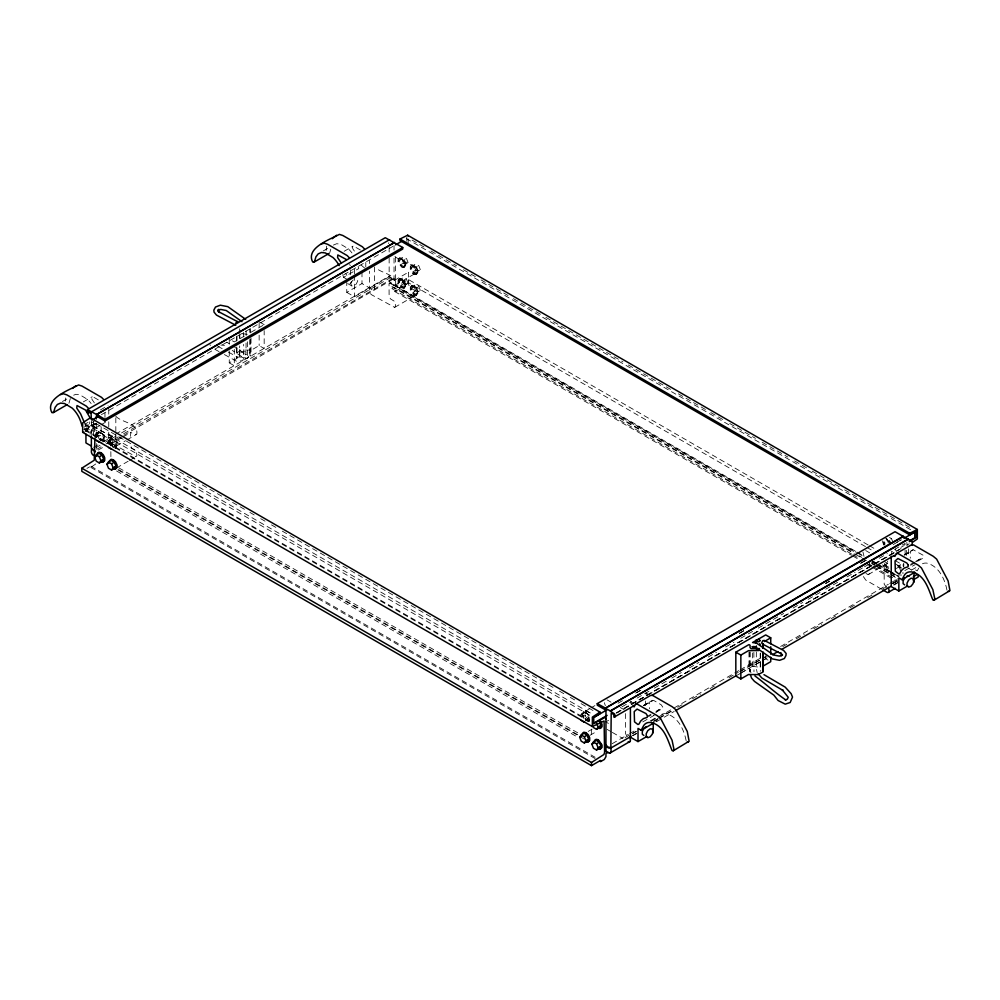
<?xml version="1.0" encoding="UTF-8"?>
<svg xmlns="http://www.w3.org/2000/svg" width="1000" height="1000" viewBox="0 0 1000 1000"><rect width="100%" height="100%" fill="white"/><g stroke="black" fill="none" stroke-linecap="round" stroke-linejoin="round"><path stroke-width="0.75" stroke-dasharray="5 3.75" d="M625.525 713.6L625.525 733.512L626.65 735.875M903.725 566.763L903.725 563.7L903.725 566.812M756.338 651.938L756.312 668.425L757.175 672.625M760.3 653L760.788 670.738M246.075 342.975L246.012 353.363L245.075 354.775L247.213 354.475L245.113 354.012L234.737 347.287M246.112 335.562L246.137 331.112M250.125 339.05L250.037 354.475L247.075 358.625L243.863 357.938L232.237 350.4M250.162 332.875L250.188 328.25M591.325 734.125L591.388 729.05M251.025 338.212L251.025 356.1L249.925 355.462L249.975 353.15L248.962 352L242.325 351.688L239.788 353.15M751.038 672.537L750.025 671.375L750.075 669.062L748.975 668.438L742.4 672.225M65.6 397.95L65.263 401.087M326.625 246.175L326.087 250.5M656.075 712.25L662.412 708.587L662.75 707.062L661.175 704.762L653.55 700.362L643.425 705.438M910.562 565.325L923.238 558.013L922.987 555.138L913.125 549.738L904.25 554.862M86.388 431.012L89.025 426.35L91.4 425.45L96.875 428.95L96.875 431.737L95.312 434.775M90.025 434.3L90.85 431.2L92.938 428.6L95.312 427.713M351.388 281.65L350.838 283.725L351.662 285.863L353.762 286.05L356.138 284.188L357.688 281.163L357.688 278.375M68.95 403.25L70.325 398.575M329.762 252.675L330.8 249.163M652.3 700.312L649.688 701.963L649.425 708.8M913.125 549.738L910.512 551.375L910.25 558.212M123.75 435.288L394.038 278.625L393.225 279.7L389.15 276.212L103.5 441.125M388.8 242.725L388.612 243.675M91.4 432.512L92.963 429.487L92.963 426.7L91.4 425.45M353.263 279.913L349.85 283.788M657.825 718.763L656.425 721.475L653.238 719.625L650.7 721.1M918.65 568.175L917.237 570.887L914.05 569.05M115.825 434.65L115.525 440.087L113.537 439.725L111.112 437.337L110.938 440.425A3.075 1.775 60 0 0 113.112 444.188L136 456.712L136.95 455.513L136.2 450.863L131.812 448.212L130.463 445.462M393.725 279.475L391.737 279.1L389.325 276.712L389.15 279.8A3.075 1.775 60 0 0 391.325 283.562L414.212 296.087L415.163 294.887L414.412 290.25L410.025 287.587L408.675 284.837L408.6 272.25L414.212 274.062L415.025 273.363C416.8 262.35 399.4 261.837 394.038 255.637L394.038 285.45L856.413 552.388M99.075 432.612L96.25 434.263L94.7 436.463L97.513 434.825L99.075 432.612L102.175 434.412L103.725 438.413L102.175 440.625L99.075 438.825L97.513 434.825M111.3 439.675L108.475 441.312L106.925 443.525L109.75 441.887L111.3 439.675L114.4 441.475L115.95 445.475L114.4 447.675L111.3 445.887L109.75 441.887M399.1 260.712L400.65 258.5L403.475 256.887L406.575 258.675L408.125 262.675L406.575 264.887L403.75 266.512L400.65 264.713L399.1 260.712L401.912 259.1L403.475 256.887M403.75 266.512L405.3 264.3L408.125 262.675M399.1 281.425L400.65 279.212L403.475 277.587L406.575 279.387L408.125 283.387L406.575 285.6L403.75 287.213L400.65 285.425L399.1 281.425L401.912 279.8L403.475 277.587M411.325 267.775L412.875 265.562L415.7 263.938L418.8 265.738L420.35 269.738L418.8 271.95L415.975 273.562L412.875 271.775L411.325 267.775L414.15 266.15L415.7 263.938M403.75 287.213L405.3 285L408.125 283.387M415.975 273.562L417.537 271.363L420.35 269.738M411.325 288.475L412.875 286.262L415.7 284.65L418.8 286.438L420.35 290.45L418.8 292.65L415.975 294.275L412.875 292.475L411.325 288.475L414.15 286.863L415.7 284.65M415.975 294.275L417.537 292.062L420.35 290.45M584.038 712.613L581.213 714.25L579.663 716.462L582.487 714.825L584.038 712.613L587.15 714.4L588.7 718.413L587.15 720.612L584.038 718.825L582.487 714.825M896.287 568.475L899.112 566.85L900.662 564.65L903.775 566.438M229.262 350.938L229.262 362.85L236.912 358.438L236.725 352.987L240.963 350.163L251.488 350.025L259.15 345.6L264.175 348.5L264.175 330.625M374.475 266.938L374.475 289.913L373.35 290.975L369.762 288L369.588 291.087A3.075 1.775 60 0 0 371.763 294.862L394.65 307.387L395.6 306.188L394.85 301.537L390.462 298.888L389.113 296.137L389.038 283.55L408.963 271.875M98.3 399.862L93.212 396.938L91.638 397.413L91.975 399.338L95.812 405.025M360.387 250.012L354.038 246.35L352.463 246.825L352.8 248.75L356.637 254.438M95.75 463.963L90.838 467.4L90.838 466.15L86.962 468.375M904.25 545.188L905.362 543.95M110.838 444.175L121.625 437.762M115.825 416.262C121.188 422.45 138.588 422.975 136.812 433.988L136 434.688L130.75 432.5L130.387 439.038M98.95 431.562L97.587 432.95L97.587 435.625L101.15 440.675L103.362 441.112L104.725 439.738L104.725 437.062L101.15 432.013L98.413 431.875L97.05 433.263L97.05 435.938L100.612 440.988M102.812 441.425L104.175 440.05L104.175 437.375L102.812 434.425L100.612 432.325L98.413 431.875M110.638 438.938L112.837 439.387L115.037 441.488L116.4 444.438L116.4 447.113L115.037 448.488L116.95 446.8L116.95 444.125L115.588 441.175L113.375 439.075L111.175 438.625L109.275 440.312L109.275 442.987L110.638 445.938M111.175 438.625L109.812 440L109.812 442.675L113.375 447.725M399.988 257.762L398.075 259.462L398.075 262.137L401.65 267.188L404.387 267.312L405.75 265.938L405.75 263.263L402.188 258.212L399.438 258.075L401.65 258.525L403.85 260.625L405.213 263.575L405.213 266.25L403.85 267.625M411.662 265.138L410.3 266.512L410.3 269.188L413.875 274.237L416.075 274.688L417.975 273L417.975 270.325L416.613 267.375L414.412 265.275L411.662 265.138L413.875 265.587L416.075 267.688L417.438 270.637L417.438 273.312L416.075 274.688M412.212 264.825L410.85 266.2L410.85 268.875L414.412 273.925L416.613 274.375M399.438 278.788L398.075 280.163L398.075 282.838L401.65 287.887L403.85 288.337L405.75 286.637L405.75 283.962L404.387 281.012L402.188 278.913L399.438 278.788L401.65 279.225L403.85 281.325L405.213 284.288L405.213 286.962L403.85 288.337M399.988 278.475L398.625 279.85L398.625 282.525L402.188 287.575L404.387 288.025M411.662 285.85L410.3 287.225L410.3 289.9L413.875 294.95L416.075 295.4L417.975 293.7L417.975 291.025L416.613 288.075L414.412 285.975L411.662 285.85L413.875 286.288L416.075 288.387L417.438 291.337L417.438 294.012L416.075 295.4M412.212 285.525L410.85 286.913L410.85 289.587L414.412 294.637L416.613 295.075M582.562 712.938L582.562 715.612L586.125 720.662L588.325 721.112L589.688 719.737L589.688 717.062L586.125 712.013L583.925 711.562L582.013 713.25L582.013 715.925L585.588 720.975M587.788 721.425L589.15 720.05L589.15 717.375L587.788 714.425L585.588 712.325L583.375 711.875L583.925 711.562M655.9 712.25L658.587 709.862L662.412 708.587M916.712 561.663L919.4 559.275L923.238 558.013M865.987 573.488L868.188 574.688L869.538 573.5M868.188 574.688L889.1 562.212M589.7 708.612L585.037 711.525L584.763 713.988L585.788 716.963L589.987 720.05M111.188 443.787L116.438 445.988L117.25 445.275C119.025 434.275 101.625 433.75 96.263 427.562L100.175 425.3M389.4 283.163L394.65 285.363L395.462 284.65C397.287 274.175 381.012 273.425 375.8 267.7M96.25 434.263L99.35 436.05L102.175 434.412M103.725 438.413L100.9 440.05L99.35 436.05M108.475 441.312L111.575 443.113L114.4 441.475M115.95 445.475L113.138 447.113L111.575 443.113M581.213 714.25L584.325 716.05L587.15 714.4M588.7 718.413L585.875 720.05L584.325 716.05M62.438 401.525L68.775 397.863M323.263 250.938L329.6 247.288M83.35 401.875L92.225 396.75M344.175 251.287L353.05 246.163M100.45 409.913L108.05 405.525M589.575 720.837L85.225 429.65L85.225 424.012L90.625 420.887M101.412 414.663L137.85 393.625M139.2 392.85L392.875 246.388M84.025 427.188L94.162 421.325M342.738 274.738L343.575 277.325L358.787 268.55L357.113 263.35M262.863 325.412L251.025 332.25L249.925 331.613L249.975 329.3L249.975 332.287M94.637 423.475L83.675 429.613M85.225 429.65L96.025 423.425M96.088 423.9L85.95 429.75L83.825 428.525M84.963 431.575L94.388 426.725L591.912 713.975M101.487 424.55L105.4 422.287M94.825 437.812L101.163 434.15L108.763 438.537L108.763 430.925M346.763 280.637L346.763 292.35L361.987 283.562L369.588 287.95L369.588 271.188M93.55 447.325L101.988 442.6M103.287 441.85L111.112 437.337M346.763 292.35L354.375 296.737L389.325 276.712M95.962 447.663L100.013 445.325M105.4 442.212L116.175 436M121.562 432.887L391.037 277.3M96.7 449.338L104.787 444.663M106.137 443.888L118.263 436.887M123.65 433.775L391.775 278.975M98.15 450.062L102.475 447.625M108.925 443.837L122.4 436.062M122.925 437.013L130.75 432.5M851.538 553.975L391.863 288.587L391.863 286.7L394.038 285.45M116.438 445.988L125.562 440.712M126.875 439.963L136 434.688M394.65 285.363L414.212 274.062M391.863 288.587L394.038 287.325L853.713 552.712M868.162 544.987L408.5 279.6L396.087 285.963L395.4 284.65L395.4 255.75M865.462 546.575L408.5 282.75L399.475 287.95L399.475 289.212L855.088 552.25M399.475 289.212L394.562 291.45L394.038 287.325M116.438 468.013L128.175 461.238M129.475 460.475L136 456.712M394.65 307.387L414.212 296.087M591.013 707.85L594.925 705.6M618.088 703.213L623.475 700.1M635.6 693.1L640.987 689.987M739.35 633.2L744.737 630.1M825.588 583.425L829.625 581.087M860.612 563.2L866 560.087M897 542.188L901.038 539.862M636.812 692.6L640.863 690.275M739.362 633.4L744.762 630.288M825.713 583.538L829.762 581.2M860.8 563.288L866.2 560.175M893.188 544.587L901.275 539.913M621.975 706.825L631.413 701.375M637.1 698.075L648.962 691.237M654.35 688.125L666.5 681.112M671.838 678.025L681.338 672.55M689.35 667.913L698.888 662.412M708.213 657.025L716.425 652.288M725.725 646.912L733.962 642.163M740.713 638.263L752.85 631.263M758.25 628.138L783.662 613.462M793.1 608.013L802.775 602.438M808.175 599.312L820.325 592.3M825.713 589.188L837.862 582.175M847 576.9L855.075 572.238M858.1 570.487L863.5 567.375M864.513 566.788L874.3 561.15M879.338 558.225L887.412 553.562M894.538 549.462L904.938 543.45M616.325 712.875L901.625 548.162M906.7 545.237L909.237 543.775M616.375 712.938L899.325 549.575M616.775 713.012L643.088 697.875M647.763 695.125L894.338 552.762M588.2 731.413L592.112 729.15M605.962 721.825L608.562 720.325M589.975 735.312L596.487 731.55M643.35 705.625L649.688 701.963M904.175 555.037L910.512 551.375M644.038 705.612L651.637 701.225M904.85 555.025L912.463 550.638M648.438 715.713L650.975 714.25M656.05 711.325L658.587 709.862M910.525 564.4L914.338 562.2M915.6 561.475L919.4 559.275M648.462 716.65L651 715.175M642.75 721.9L654.163 715.312L653.138 715.713L650.55 714.225M904.837 570.588L914.975 564.725M901.587 575.075L898.838 574.95M650.662 720.675L655.738 717.75M911.488 570.087L919.1 565.7M612.163 743.713L628.337 734.388M629.675 733.6L636.413 729.712M651.237 721.162L672.8 708.713M674.137 707.938L733.425 673.7M734.775 672.925L738.812 670.588M740.163 669.812L761.725 657.375M780.588 646.475L888.375 584.25M889.725 583.462L897.812 578.8M625.125 737.613L635.9 731.388M653.425 721.275L657.463 718.938M658.812 718.162L672.288 710.387M677.675 707.275L683.062 704.163M692.5 698.713L700.575 694.05M710.013 688.6L715.4 685.487M728.875 677.712L738.3 672.275M739.65 671.488L761.213 659.05M762.562 658.263L766.6 655.938M782.775 646.6L786.812 644.262M796.25 638.825L804.325 634.15M813.763 628.713L821.85 624.038M831.275 618.587L836.663 615.487M850.138 607.7L855.525 604.587M867.65 597.587L873.05 594.475M882.475 589.038L886.513 586.7M891.912 583.587L897.3 580.475M892.337 583.638L897.55 580.625M632.475 733.763L636.512 731.438M654.038 721.325L658.075 718.988M659.425 718.213L674.25 709.65M740.263 671.538L765.863 656.75M892.525 583.638L897.913 580.525M892.987 583.55L896.9 581.287M632.413 735.6L636.45 733.263M656.663 721.587L674.175 711.475M740.2 673.363L767.15 657.8M893.8 584.675L897.837 582.35M737.138 675.263L741.087 672.987M752.562 652.95L752.562 666.363L765.713 658.775L770.738 661.675M632.95 735.738L636.75 733.538M893.775 585.15L897.575 582.95M400.65 258.5L403.75 260.3L406.575 258.675M400.65 264.713L403.475 263.1L406.575 264.887M412.875 265.562L415.975 267.35L418.8 265.738M412.875 271.775L415.7 270.15L418.8 271.95M400.65 279.212L403.75 281L406.575 279.387M400.65 285.425L403.475 283.8L406.575 285.6M412.875 286.262L415.975 288.062L418.8 286.438M412.875 292.475L415.7 290.863L418.8 292.65M893.1 542.675L891.55 538.675L888.725 540.288L885.612 538.5M900.95 547.35L903.775 545.737M900.662 564.65L897.85 566.263L900.95 568.062M333.4 245.087L336.637 243.725L340.613 244.163L348.25 248.775A19.613 11.325 60 0 1 351.938 252.938M73.662 395.213L75.812 394.3L79.8 394.75L87.425 399.363A19.613 11.325 60 0 1 91.112 403.512M891.237 554.612L891.95 554.425L891.587 551.15L894.025 552.562M242.325 333.713L247.438 334.325L234.288 341.912L230.512 339.738M220.763 345.05L224.5 345.375M585.788 710.863L591.438 713.45M404.387 267.312L402.188 266.875L399.988 264.775L398.625 261.825L398.625 259.15M897.175 565.525L899.388 565.975L901.587 568.075M888.812 568.325L886.612 567.888L883.05 562.837M209.812 344.85L210.75 345.3M884.463 561.6L887.75 563.4M605.15 721.625L608.438 723.413M217.8 346.25L223.1 349.175M228.4 352.1L237.675 357.212L240.625 356.938L239.213 358.425L239.7 345.925M215.05 349.412L219.05 351.613M224.375 354.55L236.35 361.15L242.763 360.725L243.688 357.875L243.663 344.375M412.05 240.087L424.212 247.113M430.975 251.012L456.662 265.837M463.425 269.738L475.588 276.762M481 279.887L508.038 295.5M513.438 298.625L540.487 314.237M545.887 317.362L622.95 361.85M628.362 364.975L672.975 390.725M678.388 393.85L705.425 409.462M710.825 412.587L723 419.613M729.762 423.512L755.45 438.338M762.2 442.25L787.887 457.075M794.65 460.975L806.825 468M812.225 471.125L839.262 486.737M844.675 489.862L910.925 528.1M910.713 529.788L406.362 238.6L406.362 241.425M889.475 537.475L891.55 538.675M886.575 540L891.85 543.05M869.513 545.763L876.275 549.663M895.2 560.6L903.312 565.275M908.725 568.4L911.425 569.963M866.812 547.35L873.575 551.25M895.2 563.75L900.612 566.862M865.7 550.538L869.65 552.825M888.725 567.212L885.612 565.413L888.438 563.8L887.412 561.125M396.087 285.963L856.438 551.775M857.113 552.137L864.55 556.462M872.663 561.15L877.387 563.837M878.075 564.275L888.888 570.513M889.55 570.862L899.025 576.325M364.663 268.075L361.062 265M898.45 576.35L885.263 568.737L882.613 564.763M857.763 553.175L863.175 556.3M872.638 561.763L876.688 564.1M878.05 564.888L888.863 571.125M890.212 571.912L898.325 576.587M872.663 562.4L875.362 563.962M876.712 564.75L888.888 571.763M890.238 572.55L897 576.45M859.112 555.837L861.825 557.4M871.287 562.863L875.337 565.2M876.688 565.988L888.863 573.013M890.212 573.787L896.975 577.688M391.863 286.7L854.237 553.65M855.588 554.425L861 557.55M862.35 558.325L866.413 560.675M871.812 563.8L874.513 565.35M875.875 566.138L897.5 578.625M852.887 554.75L859.65 558.65M869.112 564.113L871.812 565.675M873.162 566.462L897.5 580.513M394.562 291.45L851.525 555.275M852.875 556.062L858.275 559.175M867.75 564.65L870.45 566.2M871.8 566.987L897.487 581.812M343.575 277.325L346.763 279.175M881.587 589.2L865.7 580.025L863.05 576.062M347.75 283.6L351.662 285.863M260.4 322.488L264.175 324.663M229.262 362.85L234.288 365.763L234.288 349.363M752.562 666.363L757.675 666.963L760.212 668.438M648.413 694.362L645.975 692.95L646.338 695.938M633.2 703.138L630.763 701.737L631.125 705M607.05 699.862L611 702.15M620.237 707.487L624.2 709.775M244.462 509.3L95.75 423.438L96.275 425.05M249.875 512.413L255.287 515.538M260.688 518.663L266.1 521.788M271.512 524.9L276.913 528.025M282.325 531.15L543.25 681.8M548.663 684.912L554.062 688.037M559.475 691.162L564.888 694.287M570.288 697.412L575.7 700.525M581.112 703.65L593.275 710.675M85.225 424.012L590.938 715.975M607.05 729.35L611 731.637M612.325 732.4L622.888 738.5M85.025 430.4L590.662 722.325M118.725 467.812L579.738 733.988M118.725 469.7L578.387 735.088M117.9 469.85L578.925 736.012M580.275 736.8L584.325 739.137M116.55 470.95L577.562 737.125M90.838 466.15L595.112 757.288M90.838 467.4L595.112 758.55M226.95 342.238L229.55 343.925M886.462 587.312L884.175 584.188L884.175 564.263M886.612 538.525L890.175 543.575M898.838 566.287L901.05 568.387M887.163 567.575L883.587 562.525M345.838 273.788L346.863 275.375M85.025 424.375L86.037 425.95L89.438 427.225L89.75 421.825M349.625 264.513L350.312 265.6M94.388 426.725L94.913 436.838M883.562 545.037L882.537 540.812M864 556.337L862.975 552.1M605.35 705.662L604.325 702.688M895.275 549.188L896.188 551.15M889.362 540.3L890.725 543.263M883.587 541.812L884.95 544.763M883.05 542.125L884.412 545.075M946.95 590.1C944.762 579.062 939.325 567.112 927.788 563.288A19.613 11.325 60 0 0 919.35 566.825M686.137 740.688C683.938 729.65 678.5 717.7 666.963 713.875A19.613 11.325 60 0 0 660.812 714.812M899.112 566.85L900.662 570.85M888.438 543.088L886.888 539.087L884.062 540.712L885.1 543.375M415.975 267.35L417.537 271.363M414.15 266.15L415.7 270.15M415.975 288.062L417.537 292.062M414.15 286.863L415.7 290.863M403.75 260.3L405.3 264.3M401.912 259.1L403.475 263.1M403.75 281L405.3 285M401.912 279.8L403.475 283.8M907.163 545.363L906.8 542.375M110.85 451.625L110.9 456.75M753.863 652.325L753.975 671.762M749.837 651.775L749.95 671.988M243.637 332.362L243.65 336.863M239.675 328.762L239.688 333.45M239.688 335.012L239.688 338.125M908.625 548.862L908.625 556.438M906.45 550.4L906.45 556.5M905.088 550.013L905.088 554.575M902.95 572.362L902.95 573.7M869.613 561L869.613 567.163M765.713 655.788L765.713 658.775M760.212 653.5L760.212 671.375M750.025 652.013L750.025 671.375M748.975 652.038L748.975 668.438M645.625 700.987L645.625 705.562M408.5 279.6L408.5 282.75M408.175 238.95L408.175 243.088M406.812 237.288L406.812 241.287M394.038 245.538L394.038 250.037M389.15 247.438L389.15 251.988M389.15 258.038L389.15 276.212M369.588 260.525L369.588 263.575M365.788 262.462L365.788 266.938M361.987 271.85L361.987 283.562M354.375 269.312L354.375 273.888M354.375 275.4L354.375 296.737M350.575 269.75L350.575 275.725M259.15 321.763L259.15 327.713M259.15 335.175L259.15 345.6M249.975 339.738L249.925 355.462M247.438 341.775L247.438 358.162L242.325 357.562L239.788 356.1L239.788 345.662M239.788 335.238L239.788 338.237M236.912 336.087L236.912 340.55M236.912 348L236.912 358.438M236.725 336.6L236.725 341.062M236.725 347.025L236.725 352.987M229.262 339.012L229.262 344.975M115.825 417.8L115.825 433.113M108.763 409.588L108.763 414.162M108.763 421.775L108.763 429.4M104.963 413.038L104.963 417.525M101.163 426.825L101.163 434.15M96.275 423.45L96.275 437.362M96.275 443.512L96.263 450.538M93.55 421.425L93.55 435.138M91.375 420.875L91.375 434.5"/><path stroke-width="1.5" d="M756.35 648.938L756.35 645.938M756.363 642.938L756.363 639.95L758.713 639.412L760.325 640.55L758.962 641.775L756.513 641.4L756.363 639.95M96.275 418.95L96.275 415.95L104.963 420.975L402.738 249.05L402.738 247.488L385.262 237.712L87.487 409.625L87.675 413.113L90.7 411.75M753.838 647.85L754.175 646.438L751.95 646.787L754.862 646.762L772.3 658.888L779.613 660.325L784.35 658.55L785.938 655.55L786.15 653.487L783.662 650.487L764.362 640.45L762.788 640.662L761.688 642.938L762.588 644.125L781.5 653.962L780.413 652.663L781.888 654.45L781.137 655.875L782.525 654.912L779.312 656.112L773.562 654.987L755.938 642.725M90.763 412.35L90.525 413.212L89.887 412.837M88.012 413.3L88.588 411.3L91.025 412.713L91.375 419.35M904.688 577.825L903.125 580.862L903.125 583.65L904.688 584.888M630.413 708.25L630.413 737.2L638.013 741.587L638.013 728.413L641.213 730.25L643.312 726.188A19.613 11.325 60 0 1 651.75 722.65C664.638 726.3 667.675 740.275 672.087 750.588L673.25 750.788L689.125 741.2L687.262 731.425L675.837 709.712L672.387 706.85L652.837 695.55L650.812 695.3L635.6 704.075L634.075 706.95L633.2 705.438M891.237 556.138L891.237 586.613L898.838 591L898.838 577.825L902.025 579.675L904.137 575.6A19.613 11.325 60 0 1 912.575 572.075C925.462 575.712 928.487 589.688 932.913 600.013L934.075 600.2L949.95 590.612L948.088 580.837L936.65 559.138L933.213 556.263L913.65 544.975L911.637 544.712L896.425 553.5L894.9 556.362L894.262 555.988M94.7 457.175L96.25 454.963L99.075 453.325L102.175 455.112L103.725 459.113L102.175 461.325L99.35 462.975L96.25 461.175L94.7 457.175L96.575 456.075M99.35 462.975L100.9 460.763L103.725 459.113M106.925 464.237L108.475 462.025L111.3 460.387L114.4 462.175L115.95 466.175L114.4 468.387L111.575 470.025L108.475 468.237L106.925 464.237L108.8 463.137M111.575 470.025L113.138 467.825L115.95 466.175M579.663 737.175L581.213 734.963L584.038 733.312L587.15 735.113L588.7 739.112L587.15 741.325L584.325 742.962L581.213 741.175L579.663 737.175L581.55 736.075M584.325 742.962L585.875 740.75L588.7 739.112M593.438 727.525L596.55 729.312L598.1 727.113L600.925 725.462L599.888 722.8M600.925 725.462L599.375 727.675L596.55 729.312M591.888 744.225L593.438 742.025L596.263 740.375L599.375 742.175L600.925 746.175L599.375 748.388L596.55 750.025L593.438 748.225L591.888 744.225L593.775 743.138M596.55 750.025L598.1 747.812L600.925 746.175M762.825 648.325L763.138 643.612M763.275 652.163L762.825 672.163L757.95 674.625L748.512 674.5L740.85 678.925L735.825 676.025L735.825 652.175L748.975 644.587L750.075 645.225L750.025 647.537L751.038 648.688L759.463 648.575M673.25 750.788L673.962 749.287L672.05 740.2L660.612 718.5L657.175 715.625L637.612 704.338L635.6 704.075M934.075 600.2L934.788 598.7L932.862 589.625L921.438 567.913L918 565.05L898.438 553.75L896.425 553.5M103.575 399.438L101.562 397.362L82 386.075L78.562 384.963C69.775 389.787 44.45 398.438 51.875 412.6L53.738 412.038L55.113 407.362L57.362 404.45L60.6 403.088L64.575 403.537L72.213 408.137A19.613 11.325 60 0 1 80.65 421.413L82.338 426.613M364.4 248.85L362.388 246.775L342.825 235.487L339.387 234.375C330.6 239.2 305.275 247.862 312.7 262.013L314.55 261.45L315.938 256.775L318.188 253.875L321.425 252.5L325.4 252.95L333.038 257.562A19.613 11.325 60 0 1 339.188 265.613M235.637 323.275L237.213 321.488L238.312 322.362M87.487 409.625L96.6 414.525L394.375 242.6M96.6 414.525L394.5 242.463M97.05 453.963L98.413 452.587L100.612 453.025L104.175 458.075L104.175 460.763L102.812 462.137L100.612 461.688M97.587 453.65L98.95 452.275L101.15 452.713L103.362 454.812L104.725 457.762L104.725 460.438L103.362 461.825M109.275 461.025L111.175 459.325L113.375 459.775L115.588 461.875L116.95 464.825L116.95 467.5L115.588 468.875L113.375 468.438M582.013 733.962L583.925 732.262L586.125 732.712L588.325 734.812L589.688 737.763L589.688 740.438L588.325 741.812M594.237 741.012L595.6 739.638L597.812 740.088L601.375 745.138L601.375 747.812L600.013 749.188L597.812 748.737M594.788 740.7L596.15 739.325L598.35 739.775L601.912 744.825L601.912 747.5L600.55 748.875L598.35 748.425M72.487 388.438L75.763 385.825M332.212 238.725L336.587 235.238M646.237 726.55L643.863 728.413L642.312 731.45L642.312 734.237L643.863 735.475M912.325 545.388L912.05 541.475L895.037 531.712L597.263 703.625L597.263 705.2L605.962 710.212L605.962 751.625M96.25 454.963L99.35 456.763L102.175 455.112M108.475 462.025L111.575 463.812L114.4 462.175M581.213 734.963L584.325 736.75L587.15 735.113M593.438 742.025L596.55 743.812L599.375 742.175M53.05 412.825L66.988 404.775M313.863 262.238L329.087 253.45M91.713 411.7L389.6 239.65M605.962 719.312L605.438 717.7L604.325 717.75L593.362 723.875L593.362 717.688L599.987 713.675L599.987 712.1L90.288 417.837L82.662 422.837L82.662 432.312L592.35 726.575L604.087 721L604.6 752.4L603.913 754.513L591.5 762.475L81.812 468.2L81.812 471.35L591.5 765.625L600.525 760.413L600.525 761.663L604.325 759.475L605.962 756.65L605.962 753.512L608.138 752.262M909.338 541.65L916.325 537.413L916.325 531.225L909.712 534.85L400.012 240.588L400.012 239.013L407.65 235.2L917.337 529.475L917.337 538.95L912.663 542.238M91.975 420.112L98.725 416.213M395.575 244.838L402.312 240.938M96.725 414.387L104.963 419.4L402.738 247.488M81.812 468.2L94.225 460.25L94.913 438.363M597.263 703.625L605.5 708.125L903.275 536.213M605.5 708.125L903.4 536.487M599.987 712.1L592.35 717.1L592.35 726.575M400.012 239.013L909.712 533.288L917.337 529.475M607.125 709.75L593.638 717.537L593.638 723.188L607.125 715.387M903.975 538.362L914.775 532.125L914.775 537.775L909.375 540.887M605.625 708.4L610.4 710.95L908.162 539.038M610.4 710.95L908.288 539.312M605.962 744.725L606.775 746.825L610.85 748.037L611.2 713.037L613.638 714.438L614.212 717.1L634.425 705.438M651.95 695.325L894.475 555.3M735.825 652.175L740.85 655.088L748.512 650.662L759.038 650.512M764.362 641.513L770.738 637.825L770.738 643.787M641.213 730.25L653.888 722.938M902.025 579.675L914.712 572.35M610.85 748.037L631.062 736.375M675.525 710.7L736.162 675.7M772.537 654.688L777.925 651.575M781.963 649.25L891.1 586.237M913.337 576.663L916.975 574.562M609.763 753.175L630.125 741.425M888.775 592.087L895.288 588.325M763.275 671.538L763.088 666.087L770.738 661.675L770.738 657.2M913.037 579.987L918.188 577.013L918.188 574.913M638.013 741.587L646.888 736.462M898.838 591L907.712 585.887M321.362 244.025L324.162 243.162L327.612 244.262L347.163 255.562L349.188 257.638M60.55 394.613L63.35 393.75L66.787 394.85L86.35 406.15L88.362 408.212M82.662 432.312L83.775 432.262M756.338 643.138L752.562 642.513L765.713 634.925L770.738 637.825M907.062 575.975L909.15 576.15M948.125 591.225L949.287 591.425M687.3 741.812L688.462 742M110.638 459.637L112.837 460.087L116.4 465.138L116.4 467.812L115.037 469.188L112.837 468.75M598.35 727.725L600.55 728.175L601.912 726.787L601.912 724.112L600.55 721.162M597.812 728.037L600.013 728.487L601.375 727.1L601.375 724.425L600.013 721.475M583.375 732.575L585.588 733.025L589.15 738.075L589.15 740.75L587.788 742.125L585.588 741.688M95.138 451.6L91.55 448.625L91.375 451.712A3.075 1.775 60 0 0 93.55 455.475M95.45 451.625L91.375 448.125L91.375 436.012M237.213 321.488L218.25 311.5L219.587 312.5L218.113 310.712L218.863 309.288L217.738 310.55L220.725 309.438L226.238 310.512L241.938 321.637M235.763 325.25L216.488 315.1L214.062 312.15L213.85 310.1L215.487 307.025L220.362 305.2L227.812 306.663L245.7 319.337M346.45 259.538L337.825 254.95L337.587 257.538L341.413 263.225M882.913 589.963L886.888 592.263A3.075 1.775 60 0 0 889.062 591L888.512 587.3M610.525 711.225L614.738 714.038L614.975 716.988L614.212 717.1M96.25 440.475L99.35 442.262M108.475 447.525L111.575 449.325M581.213 720.462L584.325 722.262M91.013 445.863L85.95 442.938L85.95 434.15M606.025 751.35L608.675 752.887A3.075 1.775 60 0 0 610.85 751.625C611.862 750.15 610.087 745.85 608.263 747.938L605.962 744.8M763.962 674.65L785.175 687.113L791.125 693.65L792.525 697.087L790.163 702.5L785.225 704.15L778.088 700.5L773.85 695.138L754.463 681.375L751.55 678.075L750.362 674.675M629.862 736.637L630.413 740.337A3.075 1.775 60 0 1 628.237 741.587M754.925 675.938C765.487 683.7 775.288 692.862 785.925 700.025L785.212 699.912L787.337 699.2L788.213 697.275L782.275 689.85L783.162 690.512L761.825 677.975L758.138 673.8M759.663 643.7L760.212 644.587M407.65 235.2L408.175 236.188M596.55 723.112L598.1 727.113M596.55 743.812L598.1 747.812M584.325 736.75L585.875 740.75M111.575 463.812L113.138 467.825M99.35 456.763L100.9 460.763M84.588 423.1L80.6 413.812L76.762 408.113L77.013 405.538L85.625 410.125L89.75 417.35M914.05 571.975L914.05 582.225M909.712 533.288L909.712 534.85M770.738 646.775L770.738 654.225M763.088 645.225L763.088 648.213M763.088 652.675L763.088 666.087M740.85 655.088L740.85 678.925M653.238 722.562L653.238 732.812M591.5 762.475L591.5 765.625M104.963 419.4L104.963 420.975M90.288 417.837L90.288 418.612M647.537 715.85L647.2 717.375L643.363 718.65L640.675 721.038L638.938 724.1L637.925 724.5L634.525 721.862L634.212 711.612L637.087 709.1L645.962 713.55L647.537 715.85M908.363 565.262L908.025 566.788L904.188 568.062L901.5 570.45L899.762 573.513L898.737 573.913L895.35 571.275L895.037 561.025L897.913 558.513L906.787 562.962L908.363 565.262M653.075 731.137L652.25 734.237L650.15 736.85L647.775 737.738L646.225 736.5L646.225 733.7L647.775 730.675L650.15 728.812L652.25 729L653.075 731.137M913.888 580.562L913.062 583.663L910.975 586.263L908.6 587.15L907.038 585.913L907.038 583.125L908.6 580.087L910.975 578.225L913.062 578.413L913.888 580.562"/></g></svg>
